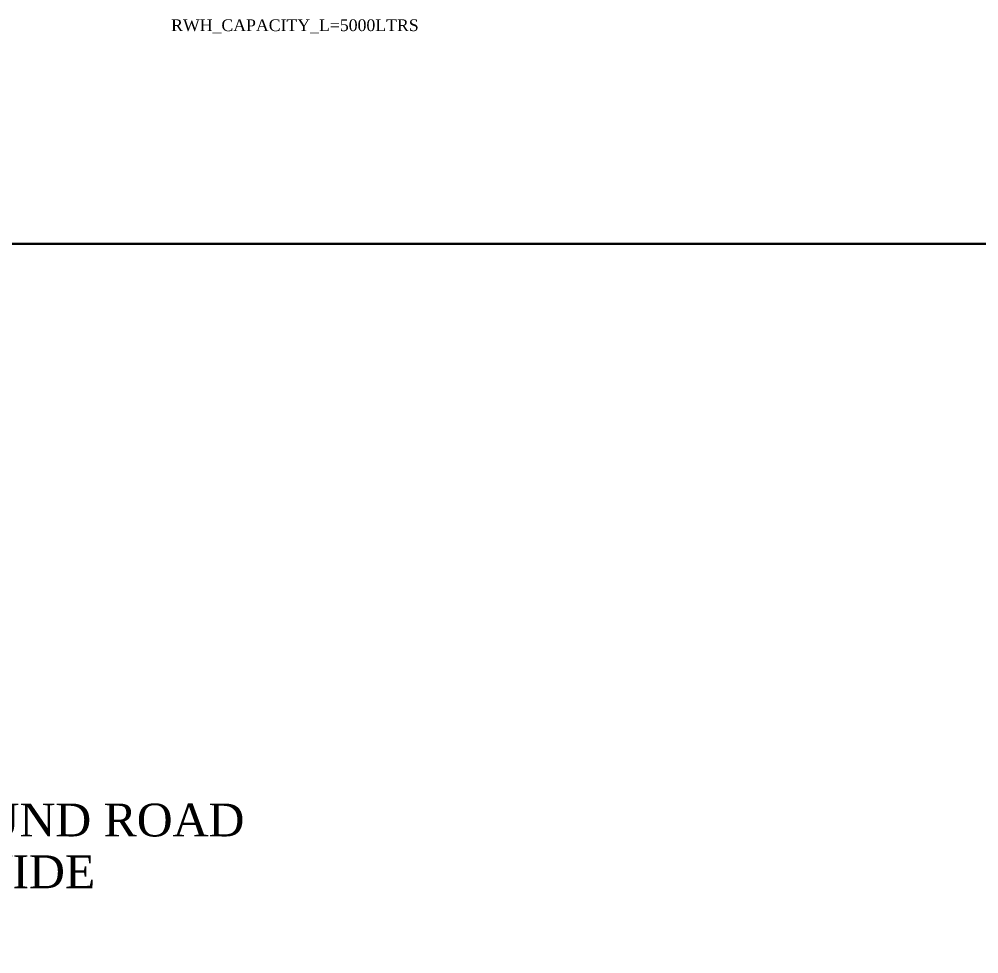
# Model space of a CAD drawing. Header units: metres. Extents: x 2 to 142, y 1 to 82.
# Drawn here: x 31.7 to 52.12, y 42.11 to 62.02 of the extents above; entities that cross this region are included whole.
import ezdxf

# ---------------------------------------------------------------- set-up
doc = ezdxf.new("R2010")
doc.units = ezdxf.units.M
doc.header["$MEASUREMENT"] = 0
doc.layers.add('ROAD_WIDTH', color=1, linetype='Continuous', lineweight=30)
doc.layers.add('RWH', color=130, linetype='Continuous', lineweight=30)
doc.styles.get("Standard").update_dxf_attribs({"font": 'BOOKOS.TTF'})

msp = doc.modelspace()

# ---------------------------------------------------------------- linework, layer by layer
at = {"color": 1}
msp.add_line((3.709, 57.232), (71.114, 57.232), dxfattribs=at)
at = {"layer": 'ROAD_WIDTH', "color": 1}
msp.add_lwpolyline([(3.709, 32.852), (71.114, 32.852), (71.114, 57.232), (3.709, 57.232)], close=True, dxfattribs=at)

# ---------------------------------------------------------------- texts
at = {"color": 1}
for s, p in [('SOUTH HIGH-GROUND ROAD', (21.925, 44.612)), ('80\'0" (24.38M) WIDE ', (23.798, 43.51))]:
    msp.add_text(s, height=0.7, dxfattribs=at).set_placement(p)
at = {"layer": 'RWH', "color": 130, "insert": (37.567, 61.864), "char_height": 0.25, "attachment_point": 5}
msp.add_mtext_dynamic_manual_height_columns('RWH_CAPACITY_L=5000LTRS', width=5.17844, gutter_width=0.9, heights=[0], dxfattribs=at)

doc.saveas('drawing.dxf')
